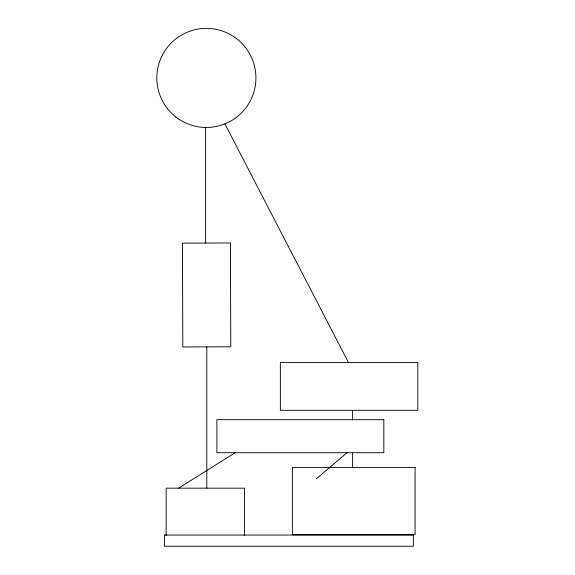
<?xml version="1.0" encoding="UTF-8"?>
<svg xmlns="http://www.w3.org/2000/svg" width="575" height="575" viewBox="0 0 575 575"><rect width="100%" height="100%" fill="white"/><g stroke="black" fill="none" stroke-linecap="round" stroke-linejoin="round"><path stroke-width="0.86" d="M316.444 478.759L347.005 452.719M178.286 488.362L235.197 452.719M224.897 123.898L348.472 362.523M352.612 410.306L352.612 420.059M352.612 453.387L352.612 466.957M244.418 535.641L244.418 488.161L166.146 488.161L166.146 535.641M206.806 346.883L206.806 488.161M205.62 127.068L205.62 243.053M230.424 242.966L182.462 243.139L182.821 346.962L230.783 346.797L230.424 242.966M417.824 362.523L280.363 362.523L280.363 410.306L417.824 410.306L417.824 362.523M383.834 419.685L216.883 419.685L216.883 452.719L383.834 452.719L383.834 419.685M415.092 467.489L292.387 467.489L292.387 534.743L415.092 534.743L415.092 467.489M413.36 535.045L164.407 535.045L164.407 546.25L413.36 546.25L413.36 535.045M175.828 116.962A49.558 49.558 0 0 0 255.437 84.877A49.558 49.558 0 0 0 187.845 31.977A49.558 49.558 0 0 0 175.828 116.962"/></g></svg>
